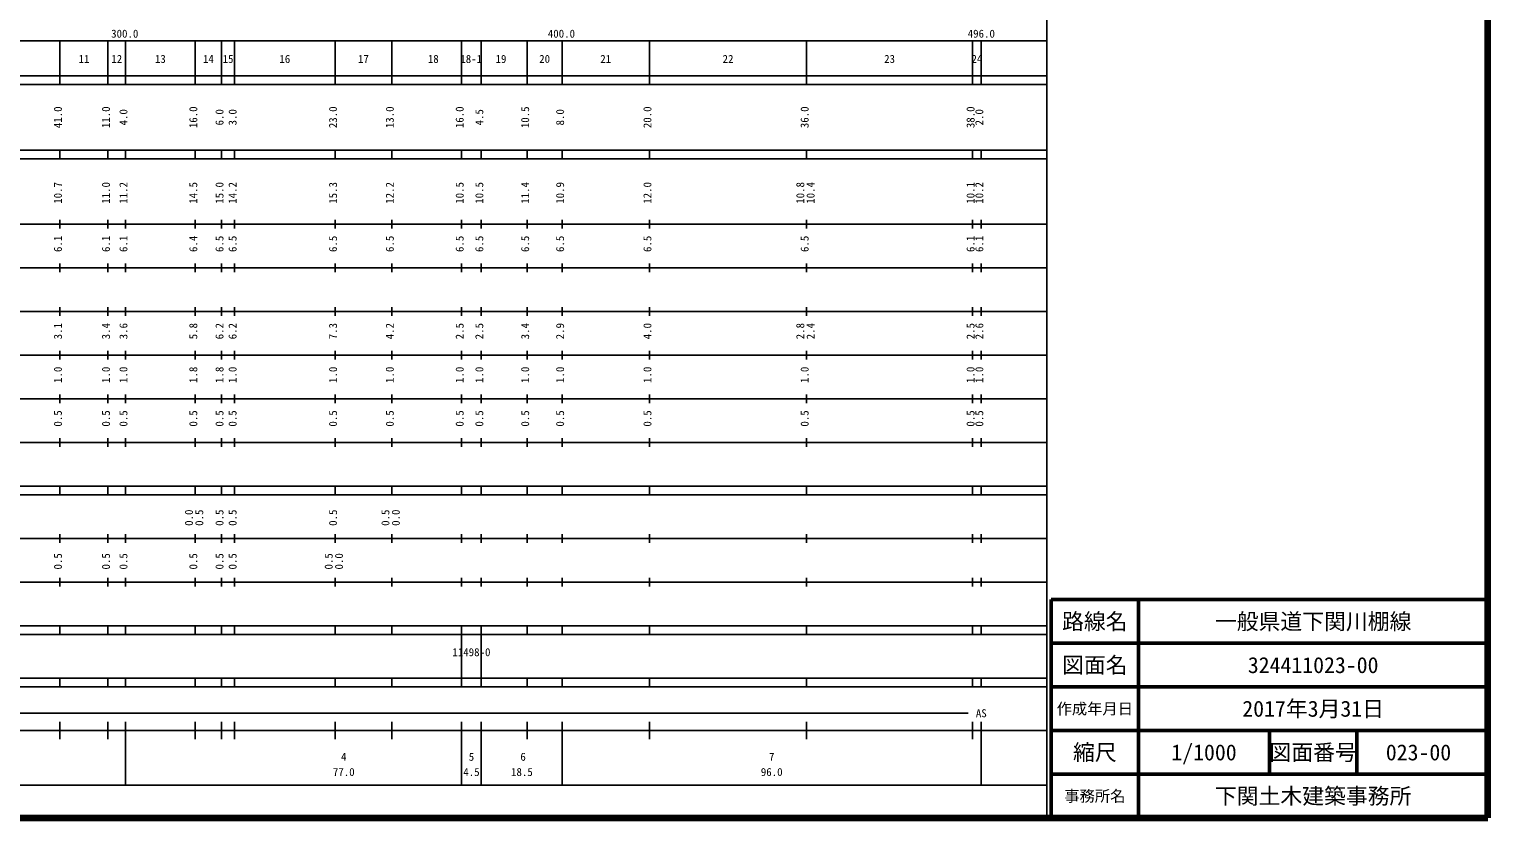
# Model space of a CAD drawing. Units: millimetres on the paper, enlarged 1000 times. Extents: x 40000 to 680000, y 20000 to 380000.
# Drawn here: x 345957 to 680000, y 20000 to 200690 of the extents above; entities that cross this region are included whole.
import ezdxf
from ezdxf.enums import TextEntityAlignment as Align

# ---------------------------------------------------------------- set-up
doc = ezdxf.new("R2010")
doc.units = ezdxf.units.MM
doc.header["$LTSCALE"] = 1000
for name, color, linetype, lineweight in [('M-TTL', 2, 'Continuous', 140), ('M-TTL-BAND', 7, 'Continuous', 25), ('M-TTL-FRAM', 2, 'Continuous', 50), ('M-TTL-LINE', 7, 'Continuous', 50)]:
    doc.layers.add(name, color=color, linetype=linetype, lineweight=lineweight)
doc.layers.add('M-TTL-TXT', color=7, linetype='Continuous')
doc.styles.add('ＭＳ ゴシック', font='')
doc.styles.get('ＭＳ ゴシック').set_extended_font_data('MS Gothic')

msp = doc.modelspace()

# ---------------------------------------------------------------- linework, layer by layer
at = {"layer": 'M-TTL'}
for p, q in [((680000, 20000), (680000, 380000)), ((40000, 20000), (680000, 20000))]:
    msp.add_line(p, q, dxfattribs=at)
at = {"layer": 'M-TTL-BAND'}
for p, q in [((579000, 20000), (579000, 370000)), ((68000, 198000), (579000, 198000)), ((353000, 188000), (353000, 198000)), ((364000, 188000), (364000, 198000)), ((368000, 188000), (368000, 198000)), ((384000, 188000), (384000, 198000)), ((390000, 188000), (390000, 198000)), ((393000, 188000), (393000, 198000)), ((416000, 188000), (416000, 198000)), ((429000, 188000), (429000, 198000)), ((445000, 188000), (445000, 198000)), ((449500, 188000), (449500, 198000)), ((460000, 188000), (460000, 198000)), ((468000, 188000), (468000, 198000)), ((488000, 188000), (488000, 198000)), ((524000, 188000), (524000, 198000)), ((562000, 188000), (562000, 198000)), ((564000, 188000), (564000, 198000)), ((40000, 190000), (579000, 190000)), ((40000, 188000), (579000, 188000)), ((40000, 173000), (579000, 173000)), ((40000, 171000), (579000, 171000)), ((353000, 171000), (353000, 173000)), ((364000, 171000), (364000, 173000)), ((368000, 171000), (368000, 173000)), ((384000, 171000), (384000, 173000)), ((390000, 171000), (390000, 173000)), ((393000, 171000), (393000, 173000)), ((416000, 171000), (416000, 173000)), ((429000, 171000), (429000, 173000)), ((445000, 171000), (445000, 173000)), ((449500, 171000), (449500, 173000)), ((460000, 171000), (460000, 173000)), ((468000, 171000), (468000, 173000)), ((488000, 171000), (488000, 173000)), ((524000, 171000), (524000, 173000)), ((562000, 171000), (562000, 173000)), ((564000, 171000), (564000, 173000)), ((40000, 156000), (579000, 156000)), ((353000, 155000), (353000, 157000)), ((364000, 155000), (364000, 157000)), ((368000, 155000), (368000, 157000)), ((384000, 155000), (384000, 157000)), ((390000, 155000), (390000, 157000)), ((393000, 155000), (393000, 157000)), ((416000, 155000), (416000, 157000)), ((429000, 155000), (429000, 157000)), ((445000, 155000), (445000, 157000)), ((449500, 155000), (449500, 157000)), ((460000, 155000), (460000, 157000)), ((468000, 155000), (468000, 157000)), ((488000, 155000), (488000, 157000)), ((524000, 155000), (524000, 157000)), ((562000, 155000), (562000, 157000)), ((564000, 155000), (564000, 157000)), ((353000, 145000), (353000, 147000)), ((364000, 145000), (364000, 147000)), ((368000, 145000), (368000, 147000)), ((384000, 145000), (384000, 147000)), ((390000, 145000), (390000, 147000)), ((393000, 145000), (393000, 147000)), ((416000, 145000), (416000, 147000)), ((429000, 145000), (429000, 147000)), ((445000, 145000), (445000, 147000)), ((449500, 145000), (449500, 147000)), ((460000, 145000), (460000, 147000)), ((468000, 145000), (468000, 147000)), ((488000, 145000), (488000, 147000)), ((524000, 145000), (524000, 147000)), ((562000, 145000), (562000, 147000)), ((564000, 145000), (564000, 147000)), ((46000, 146000), (579000, 146000)), ((353000, 135000), (353000, 137000)), ((364000, 135000), (364000, 137000)), ((368000, 135000), (368000, 137000)), ((384000, 135000), (384000, 137000)), ((390000, 135000), (390000, 137000)), ((393000, 135000), (393000, 137000)), ((416000, 135000), (416000, 137000)), ((429000, 135000), (429000, 137000)), ((445000, 135000), (445000, 137000)), ((449500, 135000), (449500, 137000)), ((460000, 135000), (460000, 137000)), ((468000, 135000), (468000, 137000)), ((488000, 135000), (488000, 137000)), ((524000, 135000), (524000, 137000)), ((562000, 135000), (562000, 137000)), ((564000, 135000), (564000, 137000)), ((52000, 136000), (579000, 136000)), ((353000, 125000), (353000, 127000)), ((364000, 125000), (364000, 127000)), ((368000, 125000), (368000, 127000)), ((384000, 125000), (384000, 127000)), ((390000, 125000), (390000, 127000)), ((393000, 125000), (393000, 127000)), ((416000, 125000), (416000, 127000)), ((429000, 125000), (429000, 127000)), ((445000, 125000), (445000, 127000)), ((449500, 125000), (449500, 127000)), ((460000, 125000), (460000, 127000)), ((468000, 125000), (468000, 127000)), ((488000, 125000), (488000, 127000)), ((524000, 125000), (524000, 127000)), ((562000, 125000), (562000, 127000)), ((564000, 125000), (564000, 127000)), ((46000, 126000), (579000, 126000)), ((353000, 115000), (353000, 117000)), ((364000, 115000), (364000, 117000)), ((368000, 115000), (368000, 117000)), ((384000, 115000), (384000, 117000)), ((390000, 115000), (390000, 117000)), ((393000, 115000), (393000, 117000)), ((416000, 115000), (416000, 117000)), ((429000, 115000), (429000, 117000)), ((445000, 115000), (445000, 117000)), ((449500, 115000), (449500, 117000)), ((460000, 115000), (460000, 117000)), ((468000, 115000), (468000, 117000)), ((488000, 115000), (488000, 117000)), ((524000, 115000), (524000, 117000)), ((562000, 115000), (562000, 117000)), ((564000, 115000), (564000, 117000)), ((52000, 116000), (579000, 116000)), ((353000, 105000), (353000, 107000)), ((364000, 105000), (364000, 107000)), ((368000, 105000), (368000, 107000)), ((384000, 105000), (384000, 107000)), ((390000, 105000), (390000, 107000)), ((393000, 105000), (393000, 107000)), ((416000, 105000), (416000, 107000)), ((429000, 105000), (429000, 107000)), ((445000, 105000), (445000, 107000)), ((449500, 105000), (449500, 107000)), ((460000, 105000), (460000, 107000)), ((468000, 105000), (468000, 107000)), ((488000, 105000), (488000, 107000)), ((524000, 105000), (524000, 107000)), ((562000, 105000), (562000, 107000)), ((564000, 105000), (564000, 107000)), ((46000, 106000), (579000, 106000)), ((40000, 96000), (579000, 96000)), ((40000, 94000), (579000, 94000)), ((353000, 94000), (353000, 96000)), ((364000, 94000), (364000, 96000)), ((368000, 94000), (368000, 96000)), ((384000, 94000), (384000, 96000)), ((390000, 94000), (390000, 96000)), ((393000, 94000), (393000, 96000)), ((416000, 94000), (416000, 96000)), ((429000, 94000), (429000, 96000)), ((445000, 94000), (445000, 96000)), ((449500, 94000), (449500, 96000)), ((460000, 94000), (460000, 96000)), ((468000, 94000), (468000, 96000)), ((488000, 94000), (488000, 96000)), ((524000, 94000), (524000, 96000)), ((562000, 94000), (562000, 96000)), ((564000, 94000), (564000, 96000)), ((49000, 84000), (579000, 84000)), ((353000, 83000), (353000, 85000)), ((364000, 83000), (364000, 85000)), ((368000, 83000), (368000, 85000)), ((384000, 83000), (384000, 85000)), ((390000, 83000), (390000, 85000)), ((393000, 83000), (393000, 85000)), ((416000, 83000), (416000, 85000)), ((429000, 83000), (429000, 85000)), ((445000, 83000), (445000, 85000)), ((449500, 83000), (449500, 85000)), ((460000, 83000), (460000, 85000)), ((468000, 83000), (468000, 85000)), ((488000, 83000), (488000, 85000)), ((524000, 83000), (524000, 85000)), ((562000, 83000), (562000, 85000)), ((564000, 83000), (564000, 85000)), ((40000, 74000), (579000, 74000)), ((353000, 73000), (353000, 75000)), ((364000, 73000), (364000, 75000)), ((368000, 73000), (368000, 75000)), ((384000, 73000), (384000, 75000)), ((390000, 73000), (390000, 75000)), ((393000, 73000), (393000, 75000)), ((416000, 73000), (416000, 75000)), ((429000, 73000), (429000, 75000)), ((445000, 73000), (445000, 75000)), ((449500, 73000), (449500, 75000)), ((460000, 73000), (460000, 75000)), ((468000, 73000), (468000, 75000)), ((488000, 73000), (488000, 75000)), ((524000, 73000), (524000, 75000)), ((562000, 73000), (562000, 75000)), ((564000, 73000), (564000, 75000)), ((40000, 64000), (579000, 64000)), ((353000, 62000), (353000, 64000)), ((364000, 62000), (364000, 64000)), ((368000, 62000), (368000, 64000)), ((384000, 62000), (384000, 64000)), ((390000, 62000), (390000, 64000)), ((393000, 62000), (393000, 64000)), ((416000, 62000), (416000, 64000)), ((429000, 62000), (429000, 64000)), ((445000, 52000), (445000, 64000)), ((449500, 52000), (449500, 64000)), ((460000, 62000), (460000, 64000)), ((468000, 62000), (468000, 64000)), ((488000, 62000), (488000, 64000)), ((524000, 62000), (524000, 64000)), ((562000, 62000), (562000, 64000)), ((564000, 62000), (564000, 64000)), ((40000, 62000), (579000, 62000)), ((40000, 52000), (579000, 52000)), ((353000, 50000), (353000, 52000)), ((364000, 50000), (364000, 52000)), ((368000, 50000), (368000, 52000)), ((384000, 50000), (384000, 52000)), ((390000, 50000), (390000, 52000)), ((393000, 50000), (393000, 52000)), ((416000, 50000), (416000, 52000)), ((429000, 50000), (429000, 52000)), ((445000, 50000), (445000, 52000)), ((449500, 50000), (449500, 52000)), ((460000, 50000), (460000, 52000)), ((468000, 50000), (468000, 52000)), ((488000, 50000), (488000, 52000)), ((524000, 50000), (524000, 52000)), ((562000, 50000), (562000, 52000)), ((564000, 50000), (564000, 52000)), ((40000, 50000), (579000, 50000)), ((71000, 44000), (561000, 44000)), ((353000, 38000), (353000, 42000)), ((364000, 38000), (364000, 42000)), ((368000, 27500), (368000, 42000)), ((384000, 38000), (384000, 42000)), ((390000, 38000), (390000, 42000)), ((393000, 38000), (393000, 42000)), ((416000, 38000), (416000, 42000)), ((429000, 38000), (429000, 42000)), ((445000, 27500), (445000, 42000)), ((449500, 27500), (449500, 42000)), ((460000, 38000), (460000, 42000)), ((468000, 27500), (468000, 42000)), ((488000, 38000), (488000, 42000)), ((524000, 38000), (524000, 42000)), ((562000, 38000), (562000, 42000)), ((564000, 27500), (564000, 42000)), ((40000, 40000), (579000, 40000)), ((68000, 27500), (579000, 27500))]:
    msp.add_line(p, q, dxfattribs=at)
at = {"layer": 'M-TTL-FRAM'}
for p, q in [((680000, 70000), (580000, 70000)), ((580000, 70000), (580000, 20000))]:
    msp.add_line(p, q, dxfattribs=at)
at = {"layer": 'M-TTL-LINE'}
for p, q in [((600000, 70000), (600000, 20000)), ((680000, 60000), (580000, 60000)), ((680000, 50000), (580000, 50000)), ((680000, 40000), (580000, 40000)), ((630000, 40000), (630000, 30000)), ((650000, 40000), (650000, 30000)), ((680000, 30000), (580000, 30000))]:
    msp.add_line(p, q, dxfattribs=at)

# ---------------------------------------------------------------- texts
at = {"layer": 'M-TTL-BAND', "style": 'ＭＳ ゴシック'}
for s, p in [('300.0', (367844, 198195)), ('400.0', (467844, 198195)), ('496.0', (564000, 198195)), ('11', (358500, 192405)), ('12', (366000, 192405)), ('13', (376000, 192405)), ('14', (387000, 192405)), ('15', (391500, 192405)), ('16', (404500, 192405)), ('17', (422500, 192405)), ('18', (438500, 192405)), ('18-1', (447183, 192405)), ('19', (454000, 192405)), ('20', (464000, 192405)), ('21', (478000, 192405)), ('22', (506000, 192405)), ('23', (543000, 192405)), ('24', (563000, 192405)), ('11498-0', (447233, 56486)), ('AS', (564000, 42500)), ('4', (418000, 32523)), ('5', (447247, 32523)), ('6', (459072, 32523)), ('7', (516000, 32523)), ('77.0', (418000, 29033)), ('4.5', (447247, 29033)), ('18.5', (458797, 29033)), ('96.0', (516000, 29033))]:
    msp.add_text(s, height=1833, dxfattribs=at).set_placement(p, align=Align.BOTTOM_CENTER)
for s, p in [('41.0', (354000, 180500)), ('11.0', (365000, 180500)), ('4.0', (369000, 180500)), ('16.0', (385000, 180500)), ('6.0', (391000, 180500)), ('3.0', (394000, 180500)), ('23.0', (417000, 180500)), ('13.0', (430000, 180500)), ('16.0', (446000, 180500)), ('4.5', (450500, 180500)), ('10.5', (461000, 180500)), ('8.0', (469000, 180500)), ('20.0', (489000, 180500)), ('36.0', (525000, 180500)), ('38.0', (563000, 180500)), ('2.0', (565000, 180500)), ('10.7', (354000, 163174)), ('11.0', (365000, 163174)), ('11.2', (369000, 163174)), ('14.5', (385000, 163174)), ('15.0', (391000, 163174)), ('14.2', (394000, 163174)), ('15.3', (417000, 163174)), ('12.2', (430000, 163174)), ('10.5', (446000, 163174)), ('10.5', (450500, 163174)), ('11.4', (461000, 163174)), ('10.9', (469000, 163174)), ('12.0', (489000, 163174)), ('10.8', (524000, 163174)), ('10.4', (526370, 163174)), ('10.1', (563000, 163174)), ('10.2', (565000, 163174)), ('6.1', (354000, 151500)), ('6.1', (365000, 151500)), ('6.1', (369000, 151500)), ('6.4', (385000, 151500)), ('6.5', (391000, 151500)), ('6.5', (394000, 151500)), ('6.5', (417000, 151500)), ('6.5', (430000, 151500)), ('6.5', (446000, 151500)), ('6.5', (450500, 151500)), ('6.5', (461000, 151500)), ('6.5', (469000, 151500)), ('6.5', (489000, 151500)), ('6.5', (525000, 151500)), ('6.1', (563000, 151500)), ('6.1', (565000, 151500)), ('3.1', (354000, 131500)), ('3.4', (365000, 131500)), ('3.6', (369000, 131500)), ('5.8', (385000, 131500)), ('6.2', (391000, 131500)), ('6.2', (394000, 131500)), ('7.3', (417000, 131500)), ('4.2', (430000, 131500)), ('2.5', (446000, 131500)), ('2.5', (450500, 131500)), ('3.4', (461000, 131500)), ('2.9', (469000, 131500)), ('4.0', (489000, 131500)), ('2.8', (524000, 131500)), ('2.4', (526370, 131500)), ('2.5', (563000, 131500)), ('2.6', (565000, 131500)), ('1.0', (354000, 121500)), ('1.0', (365000, 121500)), ('1.0', (369000, 121500)), ('1.8', (385000, 121500)), ('1.8', (391000, 121500)), ('1.0', (394000, 121500)), ('1.0', (417000, 121500)), ('1.0', (430000, 121500)), ('1.0', (446000, 121500)), ('1.0', (450500, 121500)), ('1.0', (461000, 121500)), ('1.0', (469000, 121500)), ('1.0', (489000, 121500)), ('1.0', (525000, 121500)), ('1.0', (563000, 121500)), ('1.0', (565000, 121500)), ('0.5', (354000, 111500)), ('0.5', (365000, 111500)), ('0.5', (369000, 111500)), ('0.5', (385000, 111500)), ('0.5', (391000, 111500)), ('0.5', (394000, 111500)), ('0.5', (417000, 111500)), ('0.5', (430000, 111500)), ('0.5', (446000, 111500)), ('0.5', (450500, 111500)), ('0.5', (461000, 111500)), ('0.5', (469000, 111500)), ('0.5', (489000, 111500)), ('0.5', (525000, 111500)), ('0.5', (563000, 111500)), ('0.5', (565000, 111500)), ('0.0', (384000, 88764)), ('0.5', (386370, 88764)), ('0.5', (391000, 88764)), ('0.5', (394000, 88764)), ('0.5', (417000, 88764)), ('0.5', (429000, 88764)), ('0.0', (431370, 88764)), ('0.5', (354000, 78764)), ('0.5', (365000, 78764)), ('0.5', (369000, 78764)), ('0.5', (385000, 78764)), ('0.5', (391000, 78764)), ('0.5', (394000, 78764)), ('0.5', (416000, 78764)), ('0.0', (418370, 78764))]:
    msp.add_text(s, height=1833, rotation=90, dxfattribs=at).set_placement(p, align=Align.BOTTOM_CENTER)
at = {"layer": 'M-TTL-TXT', "style": 'ＭＳ ゴシック'}
for s, height, p in [('路線名', 3666, (590000, 65000)), ('路線名', 3666, (590000, 65000)), ('一般県道下関川棚線', 3666, (640000, 65000)), ('図面名', 3666, (590000, 55000)), ('図面名', 3666, (590000, 55000)), ('324411023-00', 3666, (640000, 55000)), ('2017年3月31日', 3666, (640000, 45000)), ('作成年月日', 2566, (590000, 45000)), ('作成年月日', 2566, (590000, 45000)), ('縮尺', 3666, (590000, 35000)), ('縮尺', 3666, (590000, 35000)), ('1/1000', 3666, (615000, 35000)), ('図面番号', 3666, (640000, 35000)), ('図面番号', 3666, (640000, 35000)), ('023-00', 3666, (664125, 35000)), ('下関土木建築事務所', 3666, (640000, 25000)), ('事務所名', 2566, (590000, 25000)), ('事務所名', 2566, (590000, 25000))]:
    msp.add_text(s, height=height, dxfattribs=at).set_placement(p, align=Align.MIDDLE_CENTER)

doc.saveas('drawing.dxf')
